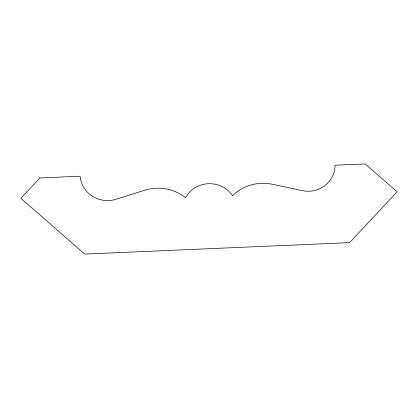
<?xml version="1.0" encoding="UTF-8"?>
<svg xmlns="http://www.w3.org/2000/svg" width="418" height="418" viewBox="0 0 418 418"><rect width="100%" height="100%" fill="white"/><g stroke="black" fill="none" stroke-linecap="round" stroke-linejoin="round"><path stroke-width="0.63" d="M39.888 177.974L20.9 198.304L84.676 254.076L349.631 242.633L397.1 191.81L365.212 163.924L335.027 165.225A27.191 26.229 9.5 0 1 302.339 190.624L272.4 184.281A43.258 41.722 9.5 0 0 232.57 195.666A27.322 26.35 9.5 0 0 185.618 197.693L182.718 195.593A43.258 41.722 9.5 0 0 144.806 190.216L115.828 199.308A27.191 26.229 9.5 0 1 80.099 176.239L39.888 177.974"/></g></svg>
